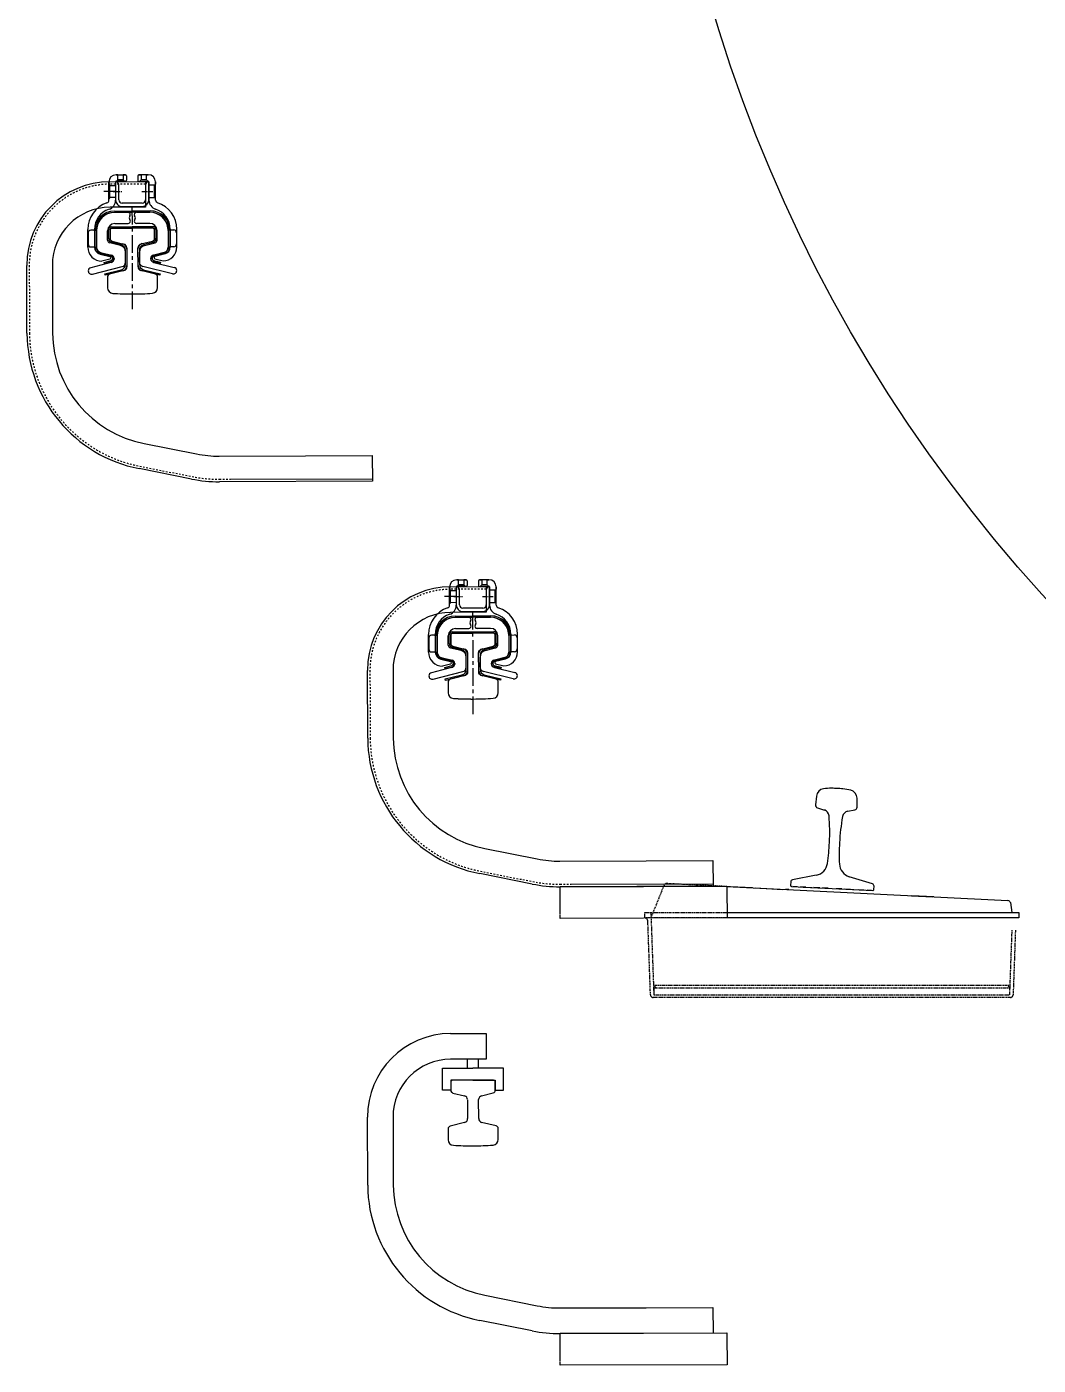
# Model space of a CAD drawing. Header units: millimetres. Extents: x -4681 to 6023, y -3382 to 3303.
# Drawn here: x -3823 to -2005, y -3202 to -795 of the extents above; entities that cross this region are included whole.
import ezdxf

# ---------------------------------------------------------------- set-up
doc = ezdxf.new("R2010")
doc.units = ezdxf.units.MM
for name, pattern in [('CENTER', [50.8, 31.75, -6.35, 6.35, -6.35]), ('HIDDEN', [9.525, 6.35, -3.175]), ('JIS_02_1.0', [2, 1, -1]), ('K5LT_AXLED', [13.555679, 9.055679, -1.5, 1.5, -1.5])]:
    doc.linetypes.add(name, pattern=pattern)
doc.layers.add('OUTLINE', color=4, linetype='Continuous')
doc.layers.add('невидимый', color=7, linetype='Continuous')

msp = doc.modelspace()

# ---------------------------------------------------------------- linework, layer by layer
for p, q in [((-3675.9, -1107.2), (-3676, -1074.5)), ((-3676, -1074.5), (-3676, -1078.5)), ((-3676, -1078.5), (-3674, -1080.5)), ((-3674, -1073.9), (-3610, -1073.7)), ((-3674, -1080.5), (-3664, -1080.5)), ((-3673.9, -1102.5), (-3674, -1080.5)), ((-3662, -1073.5), (-3664, -1075.5)), ((-3664, -1074.5), (-3663.9, -1107.2)), ((-3664, -1075.5), (-3663.9, -1106.5)), ((-3664, -1080.5), (-3663.9, -1102.5)), ((-3663, -1061.5), (-3646, -1061.4)), ((-3660, -1061.5), (-3663, -1061.5)), ((-3663, -1073.5), (-3660, -1070.5)), ((-3646, -1073.4), (-3663, -1073.5)), ((-3647, -1073.4), (-3663, -1073.5)), ((-3661, -1073.5), (-3662, -1073.5)), ((-3658, -1078.5), (-3661, -1073.5)), ((-3660, -1070.5), (-3660, -1061.5)), ((-3660, -1070.5), (-3650, -1070.5)), ((-3650, -1070.5), (-3660, -1070.5)), ((-3657.9, -1106.5), (-3658, -1078.5)), ((-3646, -1061.4), (-3650, -1061.5)), ((-3650, -1061.5), (-3650, -1070.5)), ((-3650, -1070.5), (-3647, -1073.4)), ((-3644, -1063.4), (-3644, -1071.4)), ((-3624, -1063.4), (-3624, -1071.4)), ((-3605, -1061.3), (-3622, -1061.4)), ((-3622, -1061.4), (-3618, -1061.4)), ((-3622, -1073.4), (-3605, -1073.3)), ((-3618, -1070.4), (-3621, -1073.4)), ((-3621, -1073.4), (-3605, -1073.3)), ((-3618, -1061.4), (-3618, -1070.4)), ((-3608, -1070.3), (-3618, -1070.4)), ((-3618, -1070.4), (-3608, -1070.3)), ((-3607, -1073.3), (-3610, -1078.3)), ((-3610, -1073.7), (-3609.8, -1119.7)), ((-3610, -1078.3), (-3609.9, -1106.3)), ((-3608, -1070.3), (-3608, -1061.3)), ((-3608, -1061.3), (-3605, -1061.3)), ((-3605, -1073.3), (-3608, -1070.3)), ((-3606, -1073.3), (-3607, -1073.3)), ((-3604, -1075.3), (-3606, -1073.3)), ((-3604, -1074.3), (-3603.9, -1107)), ((-3603.9, -1106.3), (-3604, -1075.3)), ((-3594, -1080.3), (-3604, -1080.3)), ((-3604, -1080.3), (-3603.9, -1102.3)), ((-3592, -1078.3), (-3594, -1080.3)), ((-3593.9, -1102.3), (-3594, -1080.3)), ((-3591.9, -1107), (-3592, -1074.3)), ((-3592, -1074.3), (-3592, -1078.3)), ((-3673.9, -1102.5), (-3675.9, -1104.5)), ((-3675.9, -1104.5), (-3673.9, -1102.5)), ((-3663.9, -1102.5), (-3673.9, -1102.5)), ((-3603.9, -1102.3), (-3593.9, -1102.3)), ((-3593.9, -1102.3), (-3591.9, -1104.3)), ((-3591.9, -1104.3), (-3593.9, -1102.3)), ((-3609.8, -1119.7), (-3673.8, -1119.9)), ((-3665.8, -1126.6), (-3633.8, -1126.5)), ((-3633.8, -1129), (-3665.8, -1129.1)), ((-3641.3, -1129), (-3665.3, -1129.1)), ((-3615.8, -1112.3), (-3651.8, -1112.5)), ((-3651.8, -1118.5), (-3615.8, -1118.3)), ((-3633.8, -1126.5), (-3601.8, -1126.4)), ((-3601.8, -1128.9), (-3633.8, -1129)), ((-3626.3, -1128.9), (-3602.3, -1128.9)), ((-3671.2, -1154.9), (-3633.7, -1154.7)), ((-3665.2, -1149.1), (-3661, -1149.1)), ((-3661, -1149.1), (-3641.2, -1149)), ((-3633.7, -1154.7), (-3596.2, -1154.6)), ((-3606.5, -1148.9), (-3626.2, -1148.9)), ((-3602.2, -1148.9), (-3606.5, -1148.9)), ((-3713.6, -1191.7), (-3713.7, -1159.7)), ((-3713.2, -1166.2), (-3713.1, -1186.2)), ((-3702.7, -1161.2), (-3708.2, -1161.2)), ((-3701.7, -1159.6), (-3701.6, -1191.6)), ((-3701.1, -1191.4), (-3701.2, -1162.2)), ((-3698.7, -1162.2), (-3698.6, -1191.4)), ((-3698.2, -1162.2), (-3698.1, -1192)), ((-3678.1, -1179.2), (-3678.2, -1162.1)), ((-3676.6, -1176), (-3676.7, -1160.4)), ((-3674.2, -1160.4), (-3674.1, -1176)), ((-3673.7, -1160.9), (-3673.6, -1176)), ((-3633.7, -1157.2), (-3671.2, -1157.4)), ((-3633.7, -1157.8), (-3670.7, -1157.9)), ((-3596.2, -1157.1), (-3633.7, -1157.2)), ((-3596.7, -1157.7), (-3633.7, -1157.8)), ((-3593.6, -1175.8), (-3593.7, -1160.7)), ((-3593.1, -1175.7), (-3593.2, -1160.1)), ((-3590.7, -1160.1), (-3590.6, -1175.7)), ((-3589.1, -1178.9), (-3589.2, -1161.8)), ((-3569.2, -1161.8), (-3569.1, -1191.6)), ((-3568.6, -1190.9), (-3568.7, -1161.8)), ((-3566.2, -1161.7), (-3566.1, -1190.9)), ((-3565.7, -1159.2), (-3565.6, -1191.2)), ((-3564.7, -1160.7), (-3559.2, -1160.7)), ((-3554.2, -1165.7), (-3554.1, -1185.7)), ((-3553.6, -1191.1), (-3553.7, -1159.1)), ((-3708.1, -1191.2), (-3702.5, -1191.2)), ((-3691, -1201.1), (-3671.1, -1206)), ((-3690.5, -1201.7), (-3672.1, -1206.2)), ((-3655.2, -1188.8), (-3674.3, -1184.1)), ((-3653.7, -1187.4), (-3670.9, -1183.2)), ((-3670.3, -1180.8), (-3651.2, -1185.4)), ((-3669.8, -1180.9), (-3648.9, -1186)), ((-3646, -1222.5), (-3646.1, -1197.1)), ((-3646, -1218.8), (-3646.1, -1200.4)), ((-3643.6, -1192.8), (-3643.5, -1226.9)), ((-3643.6, -1195.1), (-3643.5, -1224.5)), ((-3623.5, -1226.8), (-3623.6, -1192.7)), ((-3623.5, -1224.4), (-3623.6, -1195)), ((-3621.1, -1197), (-3621, -1222.4)), ((-3621, -1218.7), (-3621.1, -1200.3)), ((-3618.3, -1185.9), (-3597.4, -1180.6)), ((-3616, -1185.3), (-3596.9, -1180.6)), ((-3596.3, -1183), (-3613.5, -1187.3)), ((-3612, -1188.6), (-3592.9, -1183.8)), ((-3596, -1205.7), (-3576.1, -1200.7)), ((-3575.5, -1203.1), (-3595.4, -1208.1)), ((-3576.6, -1201.3), (-3595, -1206)), ((-3559.1, -1190.7), (-3564.7, -1190.7)), ((-3823.1, -1346.4), (-3823.5, -1224.4)), ((-3777.5, -1224.3), (-3777.1, -1346.3)), ((-3672.1, -1219.2), (-3708.4, -1228.5)), ((-3705.5, -1240.1), (-3652, -1226.5)), ((-3691.7, -1204.2), (-3674, -1208.6)), ((-3671.7, -1208.4), (-3691.6, -1203.5)), ((-3674, -1212.9), (-3688.5, -1216.6)), ((-3684.1, -1219), (-3671.7, -1215.8)), ((-3683.5, -1221.4), (-3684.1, -1219)), ((-3671, -1218.2), (-3683.5, -1221.4)), ((-3672.5, -1210.5), (-3672.5, -1211)), ((-3669, -1212.4), (-3669, -1211.8)), ((-3666.5, -1211.8), (-3666.5, -1212.4)), ((-3561.4, -1239.6), (-3614.9, -1226.4)), ((-3600.5, -1212.2), (-3600.5, -1211.5)), ((-3598, -1211.5), (-3598, -1212.2)), ((-3583.5, -1221.1), (-3596, -1218)), ((-3595.4, -1215.6), (-3582.9, -1218.6)), ((-3594.9, -1219), (-3558.5, -1228)), ((-3594.5, -1210.2), (-3594.5, -1210.7)), ((-3575.4, -1203.8), (-3593, -1208.3)), ((-3593, -1212.6), (-3578.5, -1216.2)), ((-3582.9, -1218.6), (-3583.5, -1221.1)), ((-3683.4, -1239.8), (-3653.5, -1232.2)), ((-3682.8, -1242.2), (-3683.4, -1239.8)), ((-3651, -1234.2), (-3682.8, -1242.2)), ((-3678.4, -1245.1), (-3678.3, -1264.7)), ((-3648.7, -1233.7), (-3674.6, -1240.2)), ((-3592.2, -1240), (-3618.1, -1233.6)), ((-3584, -1241.9), (-3615.9, -1234.1)), ((-3613.4, -1232.1), (-3583.4, -1239.5)), ((-3588.3, -1264.4), (-3588.4, -1244.8)), ((-3583.4, -1239.5), (-3584, -1241.9)), ((-3612.3, -1544.6), (-3518.2, -1563.3)), ((-3477.4, -1567.3), (-3322.3, -1566.8)), ((-3322.3, -1566.8), (-3202.3, -1566.4)), ((-3202.3, -1566.4), (-3202.2, -1612.4)), ((-3527.2, -1608.5), (-3621.3, -1589.8)), ((-3202.2, -1612.4), (-3477.2, -1613.3)), ((-3063.4, -1835.5), (-3063.5, -1802.8)), ((-3063.5, -1802.8), (-3063.5, -1806.8)), ((-3061.5, -1802.2), (-2997.5, -1801.9)), ((-3049.5, -1801.7), (-3051.5, -1803.7)), ((-3051.5, -1802.7), (-3051.4, -1835.4)), ((-3051.5, -1803.7), (-3051.4, -1834.7)), ((-3050.6, -1789.7), (-3033.6, -1789.7)), ((-3047.6, -1789.7), (-3050.6, -1789.7)), ((-3050.5, -1801.7), (-3047.5, -1798.7)), ((-3033.5, -1801.7), (-3050.5, -1801.7)), ((-3034.5, -1801.7), (-3050.5, -1801.7)), ((-3048.5, -1801.7), (-3049.5, -1801.7)), ((-3045.5, -1806.7), (-3048.5, -1801.7)), ((-3047.5, -1798.7), (-3047.6, -1789.7)), ((-3047.5, -1798.7), (-3037.5, -1798.7)), ((-3037.5, -1798.7), (-3047.5, -1798.7)), ((-3033.6, -1789.7), (-3037.6, -1789.7)), ((-3037.6, -1789.7), (-3037.5, -1798.7)), ((-3037.5, -1798.7), (-3034.5, -1801.7)), ((-3031.6, -1791.7), (-3031.5, -1799.7)), ((-3011.6, -1791.6), (-3011.5, -1799.6)), ((-2992.6, -1789.5), (-3009.6, -1789.6)), ((-3009.6, -1789.6), (-3005.6, -1789.6)), ((-3009.5, -1801.6), (-2992.5, -1801.5)), ((-3005.5, -1798.6), (-3008.5, -1801.6)), ((-3008.5, -1801.6), (-2992.5, -1801.5)), ((-3005.6, -1789.6), (-3005.5, -1798.6)), ((-2995.5, -1798.5), (-3005.5, -1798.6)), ((-3005.5, -1798.6), (-2995.5, -1798.5)), ((-2994.5, -1801.5), (-2997.5, -1806.5)), ((-2997.5, -1801.9), (-2997.4, -1847.9)), ((-2995.5, -1798.5), (-2995.6, -1789.5)), ((-2995.6, -1789.5), (-2992.6, -1789.5)), ((-2992.5, -1801.5), (-2995.5, -1798.5)), ((-2993.5, -1801.5), (-2994.5, -1801.5)), ((-2991.5, -1803.5), (-2993.5, -1801.5)), ((-2991.5, -1802.5), (-2991.4, -1835.2)), ((-2991.4, -1834.5), (-2991.5, -1803.5)), ((-2979.4, -1835.2), (-2979.5, -1802.5)), ((-2979.5, -1802.5), (-2979.5, -1806.5)), ((-3063.5, -1806.8), (-3061.5, -1808.8)), ((-3061.5, -1808.8), (-3051.5, -1808.7)), ((-3061.4, -1830.8), (-3061.5, -1808.8)), ((-3051.5, -1808.7), (-3051.4, -1830.7)), ((-3045.4, -1834.7), (-3045.5, -1806.7)), ((-2997.5, -1806.5), (-2997.4, -1834.5)), ((-2981.5, -1808.5), (-2991.5, -1808.5)), ((-2991.5, -1808.5), (-2991.4, -1830.5)), ((-2979.5, -1806.5), (-2981.5, -1808.5)), ((-2981.4, -1830.5), (-2981.5, -1808.5)), ((-3061.4, -1830.8), (-3063.4, -1832.8)), ((-3063.4, -1832.8), (-3061.4, -1830.8)), ((-3051.4, -1830.7), (-3061.4, -1830.8)), ((-2997.4, -1847.9), (-3061.4, -1848.2)), ((-3003.4, -1840.6), (-3039.4, -1840.7)), ((-3039.4, -1846.7), (-3003.4, -1846.6)), ((-2991.4, -1830.5), (-2981.4, -1830.5)), ((-2981.4, -1830.5), (-2979.4, -1832.5)), ((-2979.4, -1832.5), (-2981.4, -1830.5)), ((-3053.4, -1854.8), (-3021.4, -1854.7)), ((-3021.4, -1857.2), (-3053.4, -1857.3)), ((-3028.9, -1857.2), (-3052.9, -1857.3)), ((-3021.4, -1854.7), (-2989.4, -1854.6)), ((-2989.4, -1857.1), (-3021.4, -1857.2)), ((-3013.9, -1857.2), (-2989.9, -1857.1)), ((-2994.1, -1877.1), (-3013.8, -1877.2)), ((-2989.8, -1877.1), (-2994.1, -1877.1)), ((-3101.1, -1919.9), (-3101.2, -1887.9)), ((-3100.7, -1894.5), (-3100.7, -1914.5)), ((-3090.3, -1889.4), (-3095.7, -1889.4)), ((-3089.2, -1887.9), (-3089.1, -1919.9)), ((-3088.6, -1919.6), (-3088.7, -1890.4)), ((-3086.2, -1890.4), (-3086.1, -1919.6)), ((-3085.7, -1890.4), (-3085.6, -1920.2)), ((-3065.7, -1907.4), (-3065.7, -1890.3)), ((-3064.2, -1904.2), (-3064.2, -1888.6)), ((-3061.7, -1888.6), (-3061.7, -1904.2)), ((-3061.2, -1889.2), (-3061.2, -1904.3)), ((-3058.8, -1883.1), (-3021.3, -1883)), ((-3021.3, -1885.5), (-3058.8, -1885.6)), ((-3021.3, -1886), (-3058.3, -1886.1)), ((-3052.8, -1877.3), (-3048.5, -1877.3)), ((-3048.5, -1877.3), (-3028.8, -1877.2)), ((-3021.3, -1883), (-2983.8, -1882.8)), ((-2983.8, -1885.3), (-3021.3, -1885.5)), ((-2984.3, -1885.9), (-3021.3, -1886)), ((-2981.2, -1904), (-2981.2, -1888.9)), ((-2980.7, -1903.9), (-2980.7, -1888.3)), ((-2978.2, -1888.3), (-2978.2, -1903.9)), ((-2976.7, -1907.1), (-2976.7, -1890)), ((-2956.7, -1890), (-2956.6, -1919.8)), ((-2956.1, -1919.2), (-2956.2, -1890)), ((-2953.7, -1890), (-2953.6, -1919.2)), ((-2953.3, -1887.4), (-2953.1, -1919.4)), ((-2952.2, -1889), (-2946.7, -1888.9)), ((-2941.7, -1893.9), (-2941.7, -1913.9)), ((-2941.1, -1919.4), (-2941.3, -1887.4)), ((-3095.6, -1919.4), (-3090.1, -1919.4)), ((-3042.7, -1917), (-3061.9, -1912.3)), ((-3041.3, -1915.6), (-3058.5, -1911.4)), ((-3057.9, -1909), (-3038.8, -1913.6)), ((-3057.4, -1909.1), (-3036.5, -1914.2)), ((-3031.1, -1921), (-3031, -1955.1)), ((-3031.1, -1923.3), (-3031, -1952.7)), ((-3011, -1955), (-3011.1, -1921)), ((-3011, -1952.6), (-3011.1, -1923.3)), ((-3008.6, -1925.2), (-3008.5, -1950.7)), ((-3005.9, -1914.1), (-2985, -1908.8)), ((-3003.6, -1913.5), (-2984.5, -1908.8)), ((-2983.9, -1911.2), (-3001, -1915.5)), ((-2999.6, -1916.8), (-2980.5, -1912)), ((-2946.6, -1918.9), (-2952.2, -1919)), ((-3059.6, -1947.5), (-3096, -1956.7)), ((-3079.2, -1932.4), (-3061.6, -1936.8)), ((-3059.2, -1936.6), (-3079.1, -1931.7)), ((-3078.5, -1929.3), (-3058.6, -1934.2)), ((-3078, -1929.9), (-3059.7, -1934.4)), ((-3061.6, -1941.1), (-3076.1, -1944.8)), ((-3071.7, -1947.2), (-3059.2, -1944)), ((-3071, -1949.6), (-3071.7, -1947.2)), ((-3058.6, -1946.5), (-3071, -1949.6)), ((-3060.1, -1938.7), (-3060.1, -1939.2)), ((-3056.6, -1940.6), (-3056.6, -1940)), ((-3054.1, -1940), (-3054.1, -1940.6)), ((-3033.5, -1950.7), (-3033.6, -1925.3)), ((-3033.6, -1947), (-3033.6, -1928.6)), ((-3008.6, -1946.9), (-3008.6, -1928.5)), ((-2988.1, -1940.4), (-2988.1, -1939.8)), ((-2985.6, -1939.8), (-2985.6, -1940.4)), ((-2983.6, -1933.9), (-2963.7, -1928.9)), ((-2971, -1949.3), (-2983.5, -1946.2)), ((-2963.1, -1931.3), (-2982.9, -1936.4)), ((-2982.9, -1943.8), (-2970.4, -1946.8)), ((-2964.2, -1929.5), (-2982.5, -1934.2)), ((-2982.5, -1947.2), (-2946.1, -1956.2)), ((-2982.1, -1938.5), (-2982.1, -1938.9)), ((-2963, -1932.1), (-2980.6, -1936.5)), ((-2980.6, -1940.9), (-2966.1, -1944.4)), ((-2970.4, -1946.8), (-2971, -1949.3)), ((-3210.6, -2074.7), (-3211, -1952.7)), ((-3165, -1952.5), (-3164.6, -2074.5)), ((-3093, -1968.3), (-3039.6, -1954.8)), ((-3071, -1968), (-3041.1, -1960.5)), ((-3070.4, -1970.5), (-3071, -1968)), ((-3038.6, -1962.4), (-3070.4, -1970.5)), ((-3066, -1973.3), (-3065.9, -1992.9)), ((-3036.3, -1961.9), (-3062.2, -1968.5)), ((-2979.8, -1968.2), (-3005.7, -1961.8)), ((-2971.6, -1970.1), (-3003.4, -1962.3)), ((-2948.9, -1967.8), (-3002.5, -1954.6)), ((-3000.9, -1960.3), (-2971, -1967.7)), ((-2975.9, -1992.6), (-2976, -1973)), ((-2971, -1967.7), (-2971.6, -1970.1)), ((-2403.7, -2178.8), (-2405.3, -2194.5)), ((-2330.8, -2198.3), (-2330.8, -2182.4)), ((-2401.8, -2199.8), (-2389.5, -2203.6)), ((-2347.4, -2205.7), (-2334.9, -2203.2)), ((-2999.9, -2272.9), (-2905.8, -2291.6)), ((-2864.9, -2295.5), (-2709.9, -2295)), ((-2709.9, -2295), (-2589.9, -2294.6)), ((-2589.9, -2294.6), (-2589.7, -2340.6)), ((-2914.8, -2336.7), (-3008.8, -2318)), ((-2450, -2332.9), (-2450.3, -2339)), ((-2404, -2320.7), (-2446.8, -2329.2)), ((-2303, -2336.4), (-2344.8, -2323.6)), ((-2589.7, -2340.6), (-2864.7, -2341.5)), ((-2558.6, -2341.6), (-2565.4, -2341.2)), ((-2448.4, -2341.1), (-2375.5, -2344.7)), ((-2375.5, -2344.7), (-2302.6, -2348.4)), ((-2300.5, -2346.5), (-2300.2, -2340.4)), ((-2055.1, -2370), (-2052.5, -2387.7)), ((-2565.3, -2387.7), (-2050.9, -2387.7)), ((-2039.9, -2397.7), (-2565.3, -2397.7)), ((-3061.5, -2605.5), (-2997.5, -2605.3)), ((-2997.5, -2605.3), (-2997.4, -2651.3)), ((-3076.2, -2707.6), (-3076.2, -2667.6)), ((-3076.2, -2667.6), (-3021.3, -2667.6)), ((-2997.4, -2651.3), (-3061.4, -2651.5)), ((-3031.3, -2667.6), (-3031.3, -2651.4)), ((-2966.3, -2667.6), (-3021.3, -2667.6)), ((-3011.3, -2667.6), (-3011.3, -2651.4)), ((-2966.3, -2707.6), (-2966.3, -2667.6)), ((-3021.3, -2689.4), (-3061.2, -2689.4)), ((-3061.2, -2689.4), (-3061.2, -2707.6)), ((-3061.2, -2692.5), (-3061.2, -2707.6)), ((-3021.3, -2689.4), (-3058.3, -2689.5)), ((-2984.3, -2689.3), (-3021.3, -2689.4)), ((-3021.3, -2689.4), (-2981.3, -2689.4)), ((-2981.3, -2689.4), (-2981.3, -2707.6)), ((-2981.2, -2707.4), (-2981.2, -2692.3)), ((-3061.2, -2707.6), (-3076.2, -2707.6)), ((-3057.4, -2712.5), (-3036.5, -2717.6)), ((-3005.9, -2717.5), (-2985, -2712.2)), ((-2981.3, -2707.6), (-2966.3, -2707.6)), ((-3031.1, -2724.4), (-3031, -2758.5)), ((-3011, -2758.4), (-3011.1, -2724.3)), ((-3210.6, -2878), (-3211, -2756)), ((-3165, -2755.9), (-3164.6, -2877.9)), ((-3036.3, -2765.3), (-3062.2, -2771.8)), ((-2979.8, -2771.6), (-3005.7, -2765.2)), ((-3066, -2776.7), (-3065.9, -2796.3)), ((-2975.9, -2796), (-2976, -2776.4)), ((-2999.9, -3076.2), (-2905.8, -3094.9)), ((-2864.9, -3098.9), (-2709.9, -3098.4)), ((-2709.9, -3098.4), (-2589.9, -3098)), ((-2589.9, -3098), (-2589.7, -3144)), ((-2914.8, -3140), (-3008.8, -3121.4)), ((-2589.7, -3144), (-2864.7, -3144.9))]:
    msp.add_line(p, q)
at = {"linetype": 'JIS_02_1.0', "ltscale": 3}
for p, q in [((-3610, -1078.2), (-3674, -1078.4)), ((-3819, -1224.4), (-3818.6, -1346.4)), ((-3620.4, -1585.4), (-3526.3, -1604)), ((-3477.2, -1608.8), (-3457, -1608.7)), ((-2997.5, -1806.4), (-3061.5, -1806.7)), ((-3206.5, -1952.6), (-3206.1, -2074.6)), ((-3007.9, -2313.6), (-2913.9, -2332.3)), ((-2864.8, -2337), (-2844.6, -2336.9))]:
    msp.add_line(p, q, dxfattribs=at)
at = {"linetype": 'K5LT_AXLED'}
for p, q in [((-3668.2, -1091.5), (-3652.3, -1091.5)), ((-3616.7, -1091.3), (-3597.1, -1091.3)), ((-3055.7, -1819.7), (-3039.9, -1819.7)), ((-3004.2, -1819.6), (-2984.7, -1819.5))]:
    msp.add_line(p, q, dxfattribs=at)
at = {"color": 7, "linetype": 'CENTER'}
for p, q in [((-3633.2, -1303.2), (-3633.8, -1115.4)), ((-3020.8, -2031.4), (-3021.4, -1843.6))]:
    msp.add_line(p, q, dxfattribs=at)
at = {"ltscale": 3}
for p, q in [((-3457, -1608.7), (-3202.2, -1607.9)), ((-2844.6, -2336.9), (-2589.8, -2336.1))]:
    msp.add_line(p, q, dxfattribs=at)
at = {"linetype": 'ByBlock', "lineweight": 30, "ltscale": 3}
for p, q in [((-3434.7, -1608.6), (-3434.7, -1608.6)), ((-2822.2, -2336.9), (-2822.2, -2336.9))]:
    msp.add_line(p, q, dxfattribs=at)
at = {"lineweight": 30, "ltscale": 3}
for p, q in [((-3284.7, -1608.1), (-3284.7, -1608.1)), ((-2672.2, -2336.4), (-2672.2, -2336.4))]:
    msp.add_line(p, q, dxfattribs=at)
at = {"lineweight": 30}
for p, q in [((-2864.7, -2341.5), (-2564.7, -2340.5)), ((-2864.7, -2346.5), (-2864.7, -2341.5)), ((-2864.6, -2391.1), (-2864.7, -2346.5)), ((-2564.7, -2340.5), (-2564.7, -2345.5)), ((-2564.7, -2345.5), (-2564.5, -2397.5)), ((-2564.5, -2397.5), (-2864.5, -2398.5)), ((-2864.7, -3144.9), (-2564.7, -3143.9)), ((-2864.7, -3149.9), (-2864.7, -3144.9)), ((-2864.6, -3194.5), (-2864.7, -3149.9)), ((-2564.7, -3143.9), (-2564.7, -3148.9)), ((-2564.7, -3148.9), (-2564.5, -3200.9)), ((-2564.5, -3200.9), (-2864.5, -3201.9))]:
    msp.add_line(p, q, dxfattribs=at)
at = {"color": 0}
for p, q in [((-2565.4, -2341.2), (-2059.6, -2366.5)), ((-2453.7, -2346.8), (-2459.7, -2346.5)), ((-2427.5, -2342.1), (-2323.5, -2347.3))]:
    msp.add_line(p, q, dxfattribs=at)
at = {"linetype": 'HIDDEN', "lineweight": 30}
for p, q in [((-2864.5, -2398.5), (-2864.6, -2391.1)), ((-2864.5, -3201.9), (-2864.6, -3194.5))]:
    msp.add_line(p, q, dxfattribs=at)
at = {"linetype": 'Continuous', "ltscale": 0.3}
for p, q in [((-2050.9, -2387.7), (-2039.9, -2387.7)), ((-2039.9, -2387.7), (-2039.9, -2397.7))]:
    msp.add_line(p, q, dxfattribs=at)
for points in [[(-3663.9, -1091.5), (-3684.7, -1091.6)], [(-3051.5, -1819.7), (-3072.2, -1819.8)]]:
    msp.add_lwpolyline(points)
msp.add_circle((0, 0), 2700)
for centre, radius, start, end in [((-3673.5, -1223.9), 150, 90.1908, 180.1908), ((-3663, -1074.5), 13, 90.1908, 180.1908), ((-3663, -1074.5), 13, 90.1908, 180.1908), ((-3663, -1074.5), 1, 90.1908, 180.1908), ((-3646, -1063.4), 2, 0.1908, 90.1908), ((-3646, -1071.4), 2, 270.1908, 0.1908), ((-3622, -1063.4), 2, 90.1908, 180.1908), ((-3622, -1071.4), 2, 180.1908, 270.1908), ((-3605, -1074.3), 13, 0.1908, 90.1908), ((-3605, -1074.3), 13, 0.1908, 90.1908), ((-3605, -1074.3), 1, 0.1908, 90.1908), ((-3651.9, -1106.5), 12, 180.1908, 270.1908), ((-3651.9, -1106.5), 6, 180.1908, 270.1908), ((-3615.9, -1106.3), 12, 270.1908, 0.1908), ((-3615.9, -1106.3), 6, 270.1908, 0.1908), ((-3586.9, -1106.9), 17, 180.1908, 252.1863), ((-3586.9, -1106.9), 5, 180.1908, 252.1863), ((-3673.5, -1223.9), 104, 90.1908, 180.1908), ((-3663.7, -1159.5), 50, 108.1952, 180.1908), ((-3663.7, -1159.5), 38, 108.1952, 180.1908), ((-3665.7, -1162.1), 35.5, 90.1908, 180.1908), ((-3665.7, -1162.1), 33, 90.1908, 180.1908), ((-3665.2, -1162.1), 33, 90.1908, 180.1908), ((-3665.2, -1162.1), 33, 90.1908, 171.1061), ((-3680.9, -1107.3), 5, 288.1952, 0.1908), ((-3680.9, -1107.3), 17, 288.1952, 0.1908), ((-3641.3, -1133), 4, 323.8944, 90.1908), ((-3626.3, -1132.9), 4, 90.1908, 216.4872), ((-3602.2, -1161.9), 33, 0.1908, 90.1908), ((-3602.2, -1161.9), 33, 9.2755, 90.1908), ((-3601.7, -1161.9), 35.5, 0.1908, 90.1908), ((-3601.7, -1161.9), 33, 0.1908, 90.1908), ((-3603.7, -1159.3), 38, 0.1908, 72.1863), ((-3603.7, -1159.3), 50, 0.1908, 72.1863), ((-3665.2, -1162.1), 13, 90.1908, 180.1908), ((-3671.2, -1160.4), 5.5, 90.1908, 180.1908), ((-3641.2, -1145), 4, 270.1908, 36.4872), ((-3633.3, -1139), 6, 142.9362, 217.4454), ((-3626.2, -1144.9), 4, 143.8944, 270.1908), ((-3634.3, -1139), 6, 322.9362, 37.4454), ((-3602.2, -1161.9), 13, 0.1908, 90.1908), ((-3596.2, -1160.1), 5.5, 0.1908, 90.1908), ((-3708.2, -1166.2), 5, 90.1908, 180.1908), ((-3702.7, -1156.2), 5, 270.1908, 351.1061), ((-3673.1, -1179.2), 5, 180.1908, 256.1546), ((-3669.1, -1175.9), 7.5, 180.1908, 256.3758), ((-3671.2, -1160.4), 3, 90.1908, 180.1908), ((-3669.1, -1175.9), 5, 180.1908, 256.3758), ((-3670.7, -1160.9), 3, 90.1908, 180.1908), ((-3668.6, -1176), 5, 180.1908, 256.1546), ((-3598.6, -1175.8), 5, 284.227, 0.1908), ((-3598.1, -1175.7), 5, 284.0058, 0.1908), ((-3596.7, -1160.7), 3, 0.1908, 90.1908), ((-3598.1, -1175.7), 7.5, 284.0058, 0.1908), ((-3596.2, -1160.1), 3, 0.1908, 90.1908), ((-3594.1, -1178.9), 5, 284.227, 0.1908), ((-3564.7, -1155.7), 5, 189.2755, 270.1908), ((-3559.2, -1165.7), 5, 0.1908, 90.1908), ((-3688.6, -1191.6), 25, 180.1908, 270.1908), ((-3708.1, -1186.2), 5, 180.1908, 270.1908), ((-3702.5, -1196.2), 5, 16.3598, 90.1908), ((-3688.6, -1191.6), 13, 180.1908, 256.345), ((-3688.6, -1191.3), 12.5, 180.1908, 256.1546), ((-3688.6, -1191.3), 10, 180.1908, 256.1546), ((-3688.1, -1192), 10, 180.1908, 256.1546), ((-3688.1, -1192), 10, 196.3598, 256.1546), ((-3658.1, -1200.4), 12, 0.1908, 76.1546), ((-3656.1, -1197.1), 10, 0.1908, 76.3758), ((-3653.6, -1195.1), 10, 0.1908, 76.3758), ((-3650.6, -1192.8), 7, 0.1908, 76.1546), ((-3613.6, -1195), 10, 104.0058, 180.1908), ((-3616.6, -1192.7), 7, 104.227, 180.1908), ((-3611.1, -1197), 10, 104.0058, 180.1908), ((-3609.1, -1200.3), 12, 104.227, 180.1908), ((-3578.6, -1191.2), 25, 270.1908, 0.1908), ((-3579.1, -1191.6), 10, 284.227, 0.1908), ((-3579.1, -1191.6), 10, 284.227, 344.0218), ((-3578.6, -1191), 10, 284.227, 0.1908), ((-3578.6, -1191), 12.5, 284.227, 0.1908), ((-3578.6, -1191.2), 13, 284.0366, 0.1908), ((-3564.7, -1195.7), 5, 90.1908, 164.0218), ((-3559.1, -1185.7), 5, 270.1908, 0.1908), ((-3674.5, -1210.5), 2, 0.1908, 76.1546), ((-3674.5, -1211), 2, 284.227, 0.1908), ((-3673.9, -1214), 8, 9.3317, 76.9034), ((-3673.9, -1211.5), 8, 283.4782, 351.0499), ((-3672.5, -1211.8), 3.5, 0.1908, 76.1546), ((-3672.5, -1212.4), 3.5, 284.227, 0.1908), ((-3672.5, -1211.8), 6, 0.1908, 76.1546), ((-3672.5, -1212.4), 6, 284.227, 0.1908), ((-3656, -1222.6), 10, 284.227, 0.1908), ((-3654, -1218.8), 8, 284.227, 0.1908), ((-3653.5, -1224.5), 10, 284.227, 0.1908), ((-3650.5, -1226.9), 7, 284.227, 0.1908), ((-3613.5, -1224.4), 10, 180.1908, 256.1546), ((-3616.5, -1226.8), 7, 180.1908, 256.1546), ((-3613, -1218.7), 8, 180.1908, 256.1546), ((-3611, -1222.4), 10, 180.1908, 256.1546), ((-3593.1, -1213.7), 8, 103.4782, 171.0499), ((-3593.1, -1211.2), 8, 189.3317, 256.9034), ((-3594.5, -1211.5), 6, 104.227, 180.1908), ((-3594.5, -1212.2), 6, 180.1908, 256.1546), ((-3594.5, -1211.5), 3.5, 104.227, 180.1908), ((-3594.5, -1212.2), 3.5, 180.1908, 256.1546), ((-3592.5, -1210.2), 2, 104.227, 180.1908), ((-3592.5, -1210.7), 2, 180.1908, 256.1546), ((-3706.9, -1234.3), 6, 104.227, 180.1908), ((-3706.9, -1234.3), 6, 180.1908, 284.227), ((-3673.4, -1245.1), 5, 104.227, 180.1908), ((-3593.4, -1244.8), 5, 0.1908, 76.1546), ((-3559.9, -1233.8), 6, 256.1546, 0.1908), ((-3559.9, -1233.8), 6, 0.1908, 76.1546), ((-3668.3, -1264.7), 10, 180.1908, 266.0948), ((-3635, -775.8), 500, 266.0948, 270.1908), ((-3635, -775.8), 500, 270.1908, 274.2868), ((-3598.3, -1264.4), 10, 274.2868, 0.1908), ((-3573.1, -1344.5), 250, 180.4547, 258.8883), ((-3573.1, -1344.5), 204, 180.5142, 258.9016), ((-3478.3, -1363.3), 204, 258.7123, 270.2542), ((-3478.3, -1363.3), 250, 258.7123, 270.2481), ((-3061, -1952.2), 150, 90.1908, 180.1908), ((-3050.5, -1802.7), 13, 90.1908, 180.1908), ((-3050.5, -1802.7), 13, 90.1908, 180.1908), ((-3050.5, -1802.7), 1, 90.1908, 180.1908), ((-3033.6, -1791.7), 2, 0.1908, 90.1908), ((-3033.5, -1799.7), 2, 270.1908, 0.1908), ((-3009.6, -1791.6), 2, 90.1908, 180.1908), ((-3009.5, -1799.6), 2, 180.1908, 270.1908), ((-2992.5, -1802.5), 13, 0.1908, 90.1908), ((-2992.5, -1802.5), 13, 0.1908, 90.1908), ((-2992.5, -1802.5), 1, 0.1908, 90.1908), ((-3061, -1952.2), 104, 90.1908, 180.1908), ((-3051.2, -1887.7), 50, 108.1952, 180.1908), ((-3051.2, -1887.7), 38, 108.1952, 180.1908), ((-3068.4, -1835.5), 5, 288.1952, 0.1908), ((-3068.4, -1835.5), 17, 288.1952, 0.1908), ((-3039.4, -1834.7), 12, 180.1908, 270.1908), ((-3039.4, -1834.7), 6, 180.1908, 270.1908), ((-3003.4, -1834.6), 12, 270.1908, 0.1908), ((-3003.4, -1834.6), 6, 270.1908, 0.1908), ((-2974.4, -1835.2), 17, 180.1908, 252.1863), ((-2991.2, -1887.5), 38, 0.1908, 72.1863), ((-2974.4, -1835.2), 5, 180.1908, 252.1863), ((-2991.2, -1887.5), 50, 0.1908, 72.1863), ((-3053.2, -1890.3), 35.5, 90.1908, 180.1908), ((-3053.2, -1890.3), 33, 90.1908, 180.1908), ((-3052.7, -1890.3), 33, 90.1908, 180.1908), ((-3052.7, -1890.3), 33, 90.1908, 171.1061), ((-3028.8, -1861.2), 4, 323.8944, 90.1908), ((-3028.8, -1873.2), 4, 270.1908, 36.4872), ((-3020.8, -1867.2), 6, 142.9362, 217.4454), ((-3013.8, -1861.2), 4, 90.1908, 216.4872), ((-3013.8, -1873.2), 4, 143.8944, 270.1908), ((-3021.8, -1867.2), 6, 322.9362, 37.4454), ((-2989.7, -1890.1), 33, 0.1908, 90.1908), ((-2989.7, -1890.1), 33, 9.2755, 90.1908), ((-2989.7, -1890.1), 13, 0.1908, 90.1908), ((-2989.2, -1890.1), 35.5, 0.1908, 90.1908), ((-2989.2, -1890.1), 33, 0.1908, 90.1908), ((-3095.7, -1894.4), 5, 90.1908, 180.1908), ((-3090.3, -1884.4), 5, 270.1908, 351.1061), ((-3052.7, -1890.3), 13, 90.1908, 180.1908), ((-3058.7, -1888.6), 5.5, 90.1908, 180.1908), ((-3058.7, -1888.6), 3, 90.1908, 180.1908), ((-3058.2, -1889.1), 3, 90.1908, 180.1908), ((-2984.2, -1888.9), 3, 0.1908, 90.1908), ((-2983.7, -1888.3), 5.5, 0.1908, 90.1908), ((-2983.7, -1888.3), 3, 0.1908, 90.1908), ((-2952.2, -1884), 5, 189.2755, 270.1908), ((-2946.7, -1893.9), 5, 0.1908, 90.1908), ((-3076.1, -1919.8), 25, 180.1908, 270.1908), ((-3095.7, -1914.4), 5, 180.1908, 270.1908), ((-3090, -1924.4), 5, 16.3598, 90.1908), ((-3076.1, -1919.8), 13, 180.1908, 256.345), ((-3076.1, -1919.6), 12.5, 180.1908, 256.1546), ((-3076.1, -1919.6), 10, 180.1908, 256.1546), ((-3075.6, -1920.2), 10, 180.1908, 256.1546), ((-3075.6, -1920.2), 10, 196.3598, 256.1546), ((-3060.7, -1907.4), 5, 180.1908, 256.1546), ((-3056.7, -1904.2), 7.5, 180.1908, 256.3758), ((-3056.7, -1904.2), 5, 180.1908, 256.3758), ((-3056.2, -1904.2), 5, 180.1908, 256.1546), ((-3045.6, -1928.6), 12, 0.1908, 76.1546), ((-3043.6, -1925.3), 10, 0.1908, 76.3758), ((-3041.1, -1923.4), 10, 0.1908, 76.3758), ((-3038.1, -1921), 7, 0.1908, 76.1546), ((-3001.1, -1923.2), 10, 104.0058, 180.1908), ((-3004.1, -1920.9), 7, 104.227, 180.1908), ((-2998.6, -1925.2), 10, 104.0058, 180.1908), ((-2996.6, -1928.5), 12, 104.227, 180.1908), ((-2986.2, -1904), 5, 284.227, 0.1908), ((-2985.7, -1903.9), 5, 284.0058, 0.1908), ((-2985.7, -1903.9), 7.5, 284.0058, 0.1908), ((-2981.7, -1907.2), 5, 284.227, 0.1908), ((-2966.1, -1919.4), 25, 270.1908, 0.1908), ((-2966.6, -1919.8), 10, 284.227, 0.1908), ((-2966.6, -1919.8), 10, 284.227, 344.0218), ((-2966.1, -1919.2), 10, 284.227, 0.1908), ((-2966.1, -1919.2), 12.5, 284.227, 0.1908), ((-2966.1, -1919.4), 13, 284.0366, 0.1908), ((-2952.2, -1924), 5, 90.1908, 164.0218), ((-2946.7, -1913.9), 5, 270.1908, 0.1908), ((-3062.1, -1938.7), 2, 0.1908, 76.1546), ((-3062.1, -1939.2), 2, 284.227, 0.1908), ((-3061.5, -1942.2), 8, 9.3317, 76.9034), ((-3061.5, -1939.7), 8, 283.4782, 351.0499), ((-3060.1, -1940), 3.5, 0.1908, 76.1546), ((-3060.1, -1940.6), 3.5, 284.227, 0.1908), ((-3060.1, -1940), 6, 0.1908, 76.1546), ((-3060.1, -1940.6), 6, 284.227, 0.1908), ((-3041.6, -1947), 8, 284.227, 0.1908), ((-3000.6, -1946.9), 8, 180.1908, 256.1546), ((-2980.7, -1942), 8, 103.4782, 171.0499), ((-2980.7, -1939.4), 8, 189.3317, 256.9034), ((-2982.1, -1939.7), 6, 104.227, 180.1908), ((-2982.1, -1940.4), 6, 180.1908, 256.1546), ((-2982.1, -1939.7), 3.5, 104.227, 180.1908), ((-2982.1, -1940.4), 3.5, 180.1908, 256.1546), ((-2980.1, -1938.4), 2, 104.227, 180.1908), ((-2980.1, -1938.9), 2, 180.1908, 256.1546), ((-3094.5, -1962.5), 6, 104.227, 180.1908), ((-3094.5, -1962.5), 6, 180.1908, 284.227), ((-3061, -1973.3), 5, 104.227, 180.1908), ((-3043.5, -1950.8), 10, 284.227, 0.1908), ((-3041, -1952.7), 10, 284.227, 0.1908), ((-3038, -1955.1), 7, 284.227, 0.1908), ((-3001, -1952.6), 10, 180.1908, 256.1546), ((-3004, -1955), 7, 180.1908, 256.1546), ((-2998.5, -1950.6), 10, 180.1908, 256.1546), ((-2981, -1973), 5, 0.1908, 76.1546), ((-2947.5, -1962), 6, 256.1546, 0.1908), ((-2947.5, -1962), 6, 0.1908, 76.1546), ((-3055.9, -1992.9), 10, 180.1908, 266.0948), ((-2985.9, -1992.7), 10, 274.2868, 0.1908), ((-3022.5, -1504), 500, 266.0948, 270.1908), ((-3022.5, -1504), 500, 270.1908, 274.2868), ((-2960.6, -2072.7), 250, 180.4547, 258.8883), ((-2960.6, -2072.7), 204, 180.5142, 258.9016), ((-2388.8, -2180.2), 15, 98.7879, 174.4973), ((-2379.1, -2244.5), 80, 88.1638, 98.662), ((-2391.5, -2664.3), 500, 87.1376, 88.2836), ((-2391.5, -2664.3), 500, 85.9916, 87.1376), ((-2361.9, -2245.4), 80, 75.6132, 86.1114), ((-2345.8, -2182.4), 15, 359.7779, 75.4873), ((-2400.4, -2195), 5, 174.2752, 253.0654), ((-2393, -2215), 12, 4.5428, 73.0654), ((-2345.1, -2217.4), 12, 101.2098, 169.7324), ((-2335.8, -2198.3), 5, 281.2098, 360), ((-2749.9, -2243.4), 370, 357.1376, 4.5428), ((-1992.8, -2281.2), 370, 169.7324, 177.1376), ((-2779.9, -2241.9), 400, 351.6785, 357.1376), ((-1962.9, -2282.7), 400, 177.1376, 182.5967), ((-2865.8, -2091.5), 204, 258.7123, 270.2542), ((-2408.8, -2296.2), 25, 281.2098, 351.6785), ((-2337.5, -2299.7), 25, 182.5967, 253.0654), ((-2446, -2333.1), 4, 101.2098, 177.1376), ((-2865.8, -2091.5), 250, 258.7123, 270.2481), ((-2448.3, -2339.1), 2, 177.1376, 267.1376), ((-2304.2, -2340.2), 4, 357.1376, 73.0654), ((-2302.5, -2346.4), 2, 267.1376, 357.1376), ((-2059.9, -2371.5), 5, 18.0042, 87.1376), ((-3061, -2755.5), 150, 90.1908, 180.1908), ((-3061, -2755.5), 104, 90.1908, 180.1908), ((-3058.2, -2692.5), 3, 90.1908, 180.1908), ((-2984.2, -2692.3), 3, 0.1908, 90.1908), ((-3056.2, -2707.6), 5, 180.1908, 256.1546), ((-3038.1, -2724.4), 7, 0.1908, 76.1546), ((-3004.1, -2724.3), 7, 104.227, 180.1908), ((-2986.2, -2707.4), 5, 284.227, 0.1908), ((-3038, -2758.5), 7, 284.227, 0.1908), ((-3004, -2758.4), 7, 180.1908, 256.1546), ((-3061, -2776.7), 5, 104.227, 180.1908), ((-2981, -2776.4), 5, 0.1908, 76.1546), ((-3055.9, -2796.3), 10, 180.1908, 266.0948), ((-3022.5, -2307.4), 500, 266.0948, 270.1908), ((-3022.5, -2307.4), 500, 270.1908, 274.2868), ((-2985.9, -2796), 10, 274.2868, 0.1908), ((-2960.6, -2876), 250, 180.4547, 258.8883), ((-2960.6, -2876), 204, 180.5142, 258.9016), ((-2865.8, -2894.9), 204, 258.7123, 270.2542), ((-2865.8, -2894.9), 250, 258.7123, 270.2481)]:
    msp.add_arc(centre, radius, start, end)
at = {"linetype": 'JIS_02_1.0', "ltscale": 3}
for centre, radius, start, end in [((-3673.5, -1223.9), 145.5, 90.1908, 180.1908), ((-3573.1, -1344.5), 245.5, 180.4595, 258.8894), ((-3478.3, -1363.3), 245.5, 258.7123, 270.2486), ((-3061, -1952.2), 145.5, 90.1908, 180.1908), ((-2960.6, -2072.7), 245.5, 180.4595, 258.8894), ((-2865.8, -2091.5), 245.5, 258.7123, 270.2486)]:
    msp.add_arc(centre, radius, start, end, dxfattribs=at)
at = {"layer": 'OUTLINE', "color": 0}
for p, q in [((-2518.6, -2343.6), (-2558.1, -2341.6)), ((-2513.6, -2343.8), (-2464.7, -2346.3)), ((-2438.6, -2341.6), (-2446.4, -2341.2)), ((-2422.7, -2342.4), (-2432.2, -2341.9)), ((-2398, -2343.6), (-2408.2, -2343.1)), ((-2382.8, -2344.4), (-2393, -2343.8)), ((-2358, -2345.6), (-2368.2, -2345.1)), ((-2342.8, -2346.3), (-2353, -2345.8)), ((-2318.8, -2347.6), (-2328.3, -2347.1)), ((-2304.6, -2348.3), (-2312.4, -2347.9)), ((-2233, -2357.8), (-2194.5, -2359.8)), ((-2193, -2359.8), (-2232.5, -2357.9))]:
    msp.add_line(p, q, dxfattribs=at)
at = {"layer": 'невидимый', "linetype": 'HIDDEN', "ltscale": 0.3}
msp.add_line((-2696.9, -2518.7), (-2055.5, -2518.7), dxfattribs=at)
at = {"layer": 'невидимый'}
msp.add_lwpolyline([(-3021.3, -1886), (-3058.3, -1886.1, 0.414214), (-3061.2, -1889.2), (-3061.2, -1904.3, 0.344151), (-3057.4, -1909.1), (-3036.5, -1914.2, -0.344151), (-3031.1, -1921), (-3031, -1955.1, -0.344151), (-3036.3, -1961.9), (-3062.2, -1968.5, 0.344151), (-3066, -1973.3), (-3065.9, -1992.9, 0.393426), (-3056.6, -2002.9, 0.017874), (-3020.9, -2004, 0.017874), (-2985.2, -2002.6, 0.393426), (-2975.9, -1992.6), (-2976, -1973, 0.344151), (-2979.8, -1968.2), (-3005.7, -1961.8, -0.344151), (-3011, -1955), (-3011.1, -1921, -0.344151), (-3005.9, -1914.1), (-2985, -1908.8, 0.344151), (-2981.2, -1904), (-2981.2, -1888.9, 0.414214), (-2984.3, -1885.9)], format="xyb", close=True, dxfattribs=at)
at = {"layer": 'невидимый', "linetype": 'HIDDEN', "ltscale": 0.3}
for points in [[(-2565.4, -2341.2), (-2673, -2335.9, 0.293395), (-2677.7, -2338.5), (-2701.2, -2396.7)], [(-2046.1, -2419.9), (-2050.2, -2535.9, -0.401501), (-2055.2, -2540.7), (-2376.2, -2540.7), (-2697.2, -2540.7, -0.401501), (-2702.2, -2535.9), (-2706.9, -2403, 0.361092), (-2712.5, -2397.7), (-2712.5, -2387.7), (-2701.5, -2387.7), (-2696.2, -2535.7)]]:
    msp.add_lwpolyline(points, format="xyb", dxfattribs=at)
for points in [[(-2565.3, -2397.7), (-2711.9, -2397.7)], [(-2701.5, -2387.7), (-2565.3, -2387.7)], [(-2056.2, -2535.7), (-2052, -2419.7)], [(-2055.5, -2518.7), (-2061.2, -2523.7)]]:
    msp.add_lwpolyline(points, dxfattribs=at)
at = {"layer": 'невидимый'}
msp.add_lwpolyline([(-2696.9, -2518.7), (-2691.1, -2523.7)], dxfattribs=at)
at = {"layer": 'невидимый', "linetype": 'HIDDEN', "ltscale": 0.3}
msp.add_lwpolyline([(-2696.2, -2535.7), (-2056.2, -2535.7), (-2056.2, -2523.7), (-2696.2, -2523.7)], close=True, dxfattribs=at)

doc.saveas('drawing.dxf')
